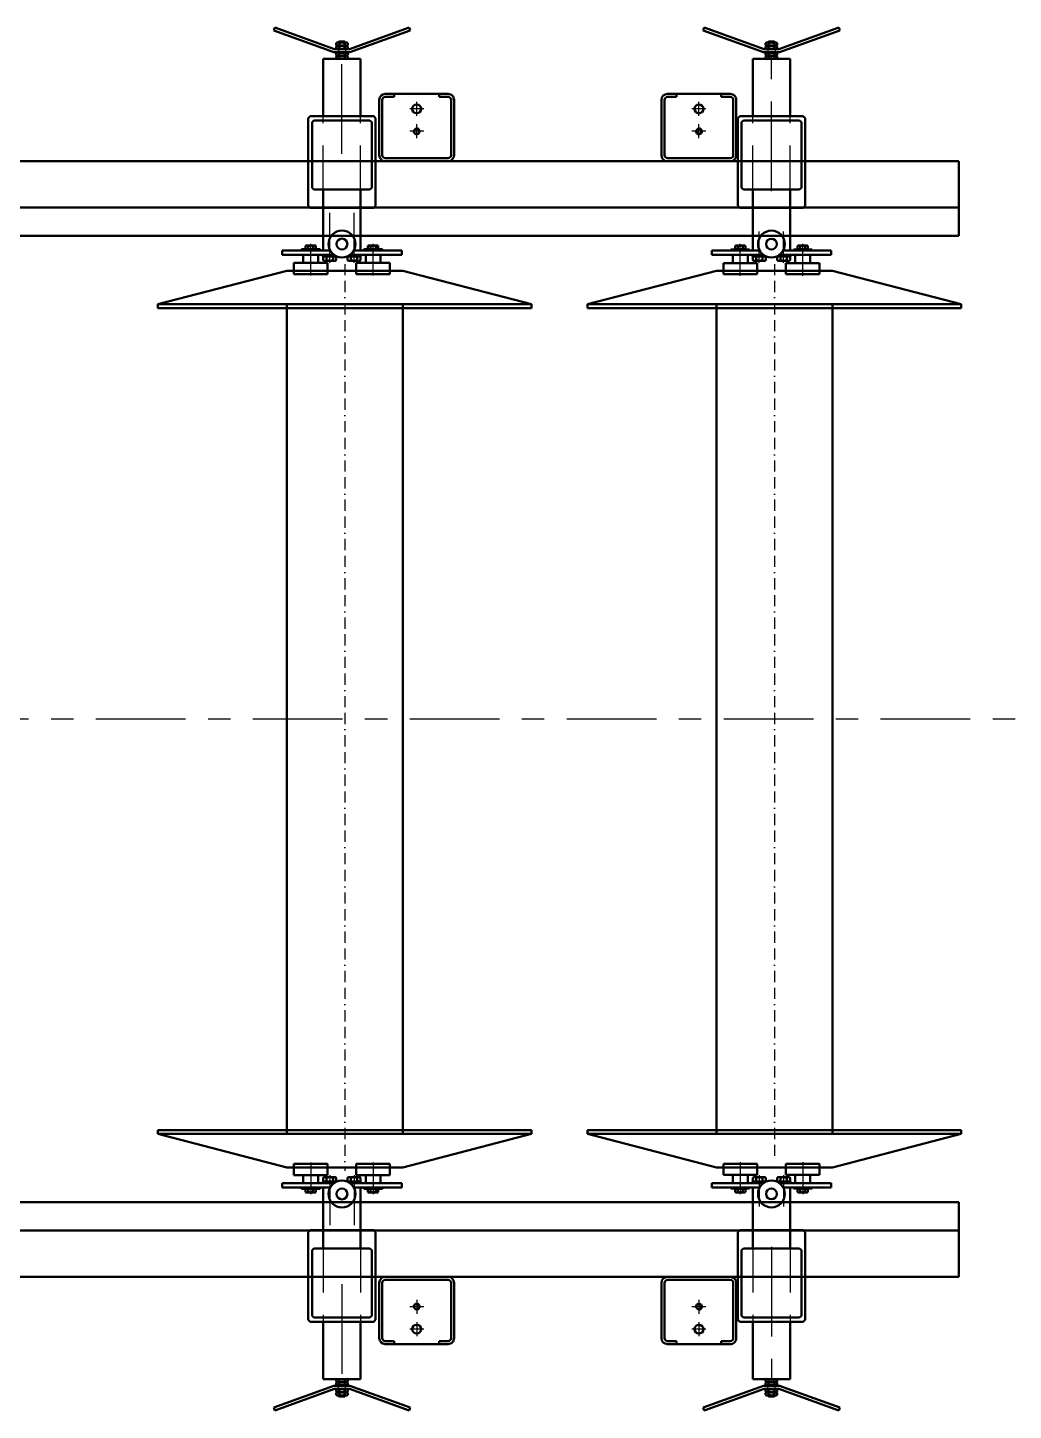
# Model space of a CAD drawing. Header units: millimetres. Extents: x 0 to 35640, y 0 to 17820.
# Drawn here: x 6029 to 8667, y 5428 to 9129 of the extents above; entities that cross this region are included whole.
import ezdxf

# ---------------------------------------------------------------- set-up
doc = ezdxf.new("R2010")
doc.units = ezdxf.units.MM
doc.header["$LTSCALE"] = 60
for name, pattern in [('ACISOWELD', [3, 2, -1]), ('AM_ISO08W050', [18, 12, -1.5, 3, -1.5]), ('AM_ISO08W050x2', [9, 6, -0.75, 1.5, -0.75]), ('BORDER', [1.75, 0.5, -0.25, 0.5, -0.25, 0, -0.25]), ('CENTER', [7, 4, -1, 1, -1])]:
    doc.linetypes.add(name, pattern=pattern)
for name, color, linetype, lineweight in [('AM_0', 7, 'Continuous', 50), ('AM_0N', 7, 'Continuous', 50), ('AM_3', 6, 'ACISOWELD', 25), ('AM_7', 4, 'CENTER', 25), ('AM_7N', 4, 'AM_ISO08W050', 25)]:
    doc.layers.add(name, color=color, linetype=linetype, lineweight=lineweight)

msp = doc.modelspace()

# ---------------------------------------------------------------- linework, layer by layer
at = {"layer": 'AM_0', "color": 1}
for p, q in [((6689.814, 9128.879), (6687.109, 9121.35)), ((6848.404, 9063.388), (6687.109, 9121.35)), ((6849.798, 9071.388), (6689.814, 9128.879)), ((6889.798, 9071.388), (7049.782, 9128.879)), ((6891.192, 9063.388), (7052.488, 9121.35)), ((7049.782, 9128.879), (7052.488, 9121.35)), ((7839.318, 9128.879), (7836.613, 9121.35)), ((7997.908, 9063.388), (7836.613, 9121.35)), ((7999.302, 9071.388), (7839.318, 9128.879)), ((8039.302, 9071.388), (8199.286, 9128.879)), ((8040.696, 9063.388), (8201.992, 9121.35)), ((8199.286, 9128.879), (8201.992, 9121.35)), ((6849.798, 9071.388), (6889.798, 9071.388)), ((7999.302, 9071.388), (8039.302, 9071.388)), ((6819.798, 8892.602), (6819.798, 9045.488)), ((6819.798, 9045.488), (6919.798, 9045.488)), ((6848.404, 9063.388), (6891.192, 9063.388)), ((6919.798, 8892.602), (6919.798, 9045.488)), ((7997.908, 9063.388), (8040.696, 9063.388)), ((6819.798, 8532.602), (6819.798, 8693.602)), ((6919.798, 8532.602), (6919.798, 8693.602)), ((6709.798, 8532.602), (6838.126, 8532.602)), ((6709.798, 8532.602), (6709.798, 8520.602)), ((6709.798, 8520.602), (6848.623, 8520.602)), ((6761.298, 8532.602), (6761.298, 8535.602)), ((6761.298, 8535.602), (6811.298, 8535.602)), ((6811.298, 8532.602), (6761.298, 8532.602)), ((6772.438, 8544.528), (6774.298, 8545.602)), ((6772.438, 8544.528), (6772.438, 8536.402)), ((6775.048, 8536.402), (6772.438, 8536.402)), ((6774.298, 8545.602), (6798.298, 8545.602)), ((6797.548, 8536.402), (6775.048, 8536.402)), ((6775.048, 8536.402), (6775.048, 8535.602)), ((6775.048, 8535.602), (6778.298, 8535.602)), ((6779.366, 8544.528), (6779.366, 8536.402)), ((6793.23, 8544.528), (6793.23, 8536.402)), ((6794.298, 8535.602), (6797.548, 8535.602)), ((6797.548, 8536.402), (6797.548, 8535.602)), ((6800.158, 8536.402), (6797.548, 8536.402)), ((6800.158, 8544.528), (6798.298, 8545.602)), ((6800.158, 8544.528), (6800.158, 8536.402)), ((6811.298, 8535.602), (6811.298, 8532.602)), ((6890.974, 8520.602), (7029.798, 8520.602)), ((6901.47, 8532.602), (7029.798, 8532.602)), ((6928.298, 8535.602), (6928.298, 8532.602)), ((6978.298, 8535.602), (6928.298, 8535.602)), ((6928.298, 8532.602), (6978.298, 8532.602)), ((6939.438, 8544.528), (6941.298, 8545.602)), ((6939.438, 8544.528), (6939.438, 8536.402)), ((6939.438, 8536.402), (6942.048, 8536.402)), ((6965.298, 8545.602), (6941.298, 8545.602)), ((6942.048, 8536.402), (6942.048, 8535.602)), ((6942.048, 8536.402), (6964.548, 8536.402)), ((6945.298, 8535.602), (6942.048, 8535.602)), ((6961.298, 8535.602), (6945.298, 8535.602)), ((6946.366, 8544.528), (6946.366, 8536.402)), ((6960.23, 8544.528), (6960.23, 8536.402)), ((6964.548, 8535.602), (6961.298, 8535.602)), ((6964.548, 8536.402), (6964.548, 8535.602)), ((6964.548, 8536.402), (6967.158, 8536.402)), ((6967.158, 8544.528), (6965.298, 8545.602)), ((6967.158, 8544.528), (6967.158, 8536.402)), ((6978.298, 8532.602), (6978.298, 8535.602)), ((7029.798, 8520.602), (7029.798, 8532.602)), ((7859.302, 8532.488), (7987.63, 8532.488)), ((7859.302, 8532.488), (7859.302, 8520.488)), ((7859.302, 8520.488), (7998.127, 8520.488)), ((7910.802, 8532.488), (7910.802, 8535.488)), ((7910.802, 8535.488), (7960.802, 8535.488)), ((7960.802, 8532.488), (7910.802, 8532.488)), ((7921.942, 8544.414), (7923.802, 8545.488)), ((7921.942, 8544.414), (7921.942, 8536.288)), ((7924.552, 8536.288), (7921.942, 8536.288)), ((7923.802, 8545.488), (7947.802, 8545.488)), ((7947.052, 8536.288), (7924.552, 8536.288)), ((7924.552, 8536.288), (7924.552, 8535.488)), ((7924.552, 8535.488), (7927.802, 8535.488)), ((7928.87, 8544.414), (7928.87, 8536.288)), ((7942.734, 8544.414), (7942.734, 8536.288)), ((7943.802, 8535.488), (7947.052, 8535.488)), ((7947.052, 8536.288), (7947.052, 8535.488)), ((7949.662, 8536.288), (7947.052, 8536.288)), ((7949.662, 8544.414), (7947.802, 8545.488)), ((7949.662, 8544.414), (7949.662, 8536.288)), ((7960.802, 8535.488), (7960.802, 8532.488)), ((8040.478, 8520.488), (8179.302, 8520.488)), ((8050.974, 8532.488), (8179.302, 8532.488)), ((8077.802, 8535.488), (8077.802, 8532.488)), ((8127.802, 8535.488), (8077.802, 8535.488)), ((8077.802, 8532.488), (8127.802, 8532.488)), ((8088.942, 8544.414), (8090.802, 8545.488)), ((8088.942, 8544.414), (8088.942, 8536.288)), ((8088.942, 8536.288), (8091.552, 8536.288)), ((8114.802, 8545.488), (8090.802, 8545.488)), ((8091.552, 8536.288), (8091.552, 8535.488)), ((8091.552, 8536.288), (8114.052, 8536.288)), ((8094.802, 8535.488), (8091.552, 8535.488)), ((8110.802, 8535.488), (8094.802, 8535.488)), ((8095.87, 8544.414), (8095.87, 8536.288)), ((8109.734, 8544.414), (8109.734, 8536.288)), ((8114.052, 8535.488), (8110.802, 8535.488)), ((8114.052, 8536.288), (8114.052, 8535.488)), ((8114.052, 8536.288), (8116.662, 8536.288)), ((8116.662, 8544.414), (8114.802, 8545.488)), ((8116.662, 8544.414), (8116.662, 8536.288)), ((8127.802, 8532.488), (8127.802, 8535.488)), ((8179.302, 8520.488), (8179.302, 8532.488)), ((6709.798, 6036.602), (6848.623, 6036.602)), ((6709.798, 6024.602), (6709.798, 6036.602)), ((6890.974, 6036.602), (7029.798, 6036.602)), ((7029.798, 6036.602), (7029.798, 6024.602)), ((7859.302, 6036.715), (7998.127, 6036.715)), ((7859.302, 6024.715), (7859.302, 6036.715)), ((8040.478, 6036.715), (8179.302, 6036.715)), ((8179.302, 6036.715), (8179.302, 6024.715)), ((6709.798, 6024.602), (6838.126, 6024.602)), ((6811.298, 6024.602), (6761.298, 6024.602)), ((6761.298, 6024.602), (6761.298, 6021.602)), ((6761.298, 6021.602), (6811.298, 6021.602)), ((6775.048, 6020.802), (6772.438, 6020.802)), ((6772.438, 6012.676), (6772.438, 6020.802)), ((6772.438, 6012.676), (6774.298, 6011.602)), ((6774.298, 6011.602), (6798.298, 6011.602)), ((6775.048, 6020.802), (6775.048, 6021.602)), ((6775.048, 6021.602), (6778.298, 6021.602)), ((6797.548, 6020.802), (6775.048, 6020.802)), ((6779.366, 6012.676), (6779.366, 6020.802)), ((6793.23, 6012.676), (6793.23, 6020.802)), ((6794.298, 6021.602), (6797.548, 6021.602)), ((6797.548, 6020.802), (6797.548, 6021.602)), ((6800.158, 6020.802), (6797.548, 6020.802)), ((6800.158, 6012.676), (6798.298, 6011.602)), ((6800.158, 6012.676), (6800.158, 6020.802)), ((6811.298, 6021.602), (6811.298, 6024.602)), ((6819.798, 6024.602), (6819.798, 5863.602)), ((6901.47, 6024.602), (7029.798, 6024.602)), ((6919.798, 6024.602), (6919.798, 5863.602)), ((6928.298, 6021.602), (6928.298, 6024.602)), ((6928.298, 6024.602), (6978.298, 6024.602)), ((6978.298, 6021.602), (6928.298, 6021.602)), ((6939.438, 6020.802), (6942.048, 6020.802)), ((6939.438, 6012.676), (6939.438, 6020.802)), ((6939.438, 6012.676), (6941.298, 6011.602)), ((6965.298, 6011.602), (6941.298, 6011.602)), ((6942.048, 6020.802), (6942.048, 6021.602)), ((6945.298, 6021.602), (6942.048, 6021.602)), ((6942.048, 6020.802), (6964.548, 6020.802)), ((6961.298, 6021.602), (6945.298, 6021.602)), ((6946.366, 6012.676), (6946.366, 6020.802)), ((6960.23, 6012.676), (6960.23, 6020.802)), ((6964.548, 6021.602), (6961.298, 6021.602)), ((6964.548, 6020.802), (6964.548, 6021.602)), ((6964.548, 6020.802), (6967.158, 6020.802)), ((6967.158, 6012.676), (6965.298, 6011.602)), ((6967.158, 6012.676), (6967.158, 6020.802)), ((6978.298, 6024.602), (6978.298, 6021.602)), ((7859.302, 6024.715), (7987.63, 6024.715)), ((7960.802, 6024.715), (7910.802, 6024.715)), ((7910.802, 6024.715), (7910.802, 6021.715)), ((7910.802, 6021.715), (7960.802, 6021.715)), ((7924.552, 6020.915), (7921.942, 6020.915)), ((7921.942, 6012.789), (7921.942, 6020.915)), ((7921.942, 6012.789), (7923.802, 6011.715)), ((7923.802, 6011.715), (7947.802, 6011.715)), ((7924.552, 6020.915), (7924.552, 6021.715)), ((7924.552, 6021.715), (7927.802, 6021.715)), ((7947.052, 6020.915), (7924.552, 6020.915)), ((7928.87, 6012.789), (7928.87, 6020.915)), ((7942.734, 6012.789), (7942.734, 6020.915)), ((7943.802, 6021.715), (7947.052, 6021.715)), ((7947.052, 6020.915), (7947.052, 6021.715)), ((7949.662, 6020.915), (7947.052, 6020.915)), ((7949.662, 6012.789), (7947.802, 6011.715)), ((7949.662, 6012.789), (7949.662, 6020.915)), ((7960.802, 6021.715), (7960.802, 6024.715)), ((8050.974, 6024.715), (8179.302, 6024.715)), ((8077.802, 6021.715), (8077.802, 6024.715)), ((8077.802, 6024.715), (8127.802, 6024.715)), ((8127.802, 6021.715), (8077.802, 6021.715)), ((8088.942, 6020.915), (8091.552, 6020.915)), ((8088.942, 6012.789), (8088.942, 6020.915)), ((8088.942, 6012.789), (8090.802, 6011.715)), ((8114.802, 6011.715), (8090.802, 6011.715)), ((8091.552, 6020.915), (8091.552, 6021.715)), ((8094.802, 6021.715), (8091.552, 6021.715)), ((8091.552, 6020.915), (8114.052, 6020.915)), ((8110.802, 6021.715), (8094.802, 6021.715)), ((8095.87, 6012.789), (8095.87, 6020.915)), ((8109.734, 6012.789), (8109.734, 6020.915)), ((8114.052, 6021.715), (8110.802, 6021.715)), ((8114.052, 6020.915), (8114.052, 6021.715)), ((8114.052, 6020.915), (8116.662, 6020.915)), ((8116.662, 6012.789), (8114.802, 6011.715)), ((8116.662, 6012.789), (8116.662, 6020.915)), ((8127.802, 6024.715), (8127.802, 6021.715)), ((6819.798, 5664.602), (6819.798, 5511.715)), ((6919.798, 5664.602), (6919.798, 5511.715)), ((6848.404, 5493.815), (6687.109, 5435.854)), ((6849.798, 5485.815), (6689.814, 5428.325)), ((6819.798, 5511.715), (6919.798, 5511.715)), ((6848.404, 5493.815), (6891.192, 5493.815)), ((6849.798, 5485.815), (6889.798, 5485.815)), ((6889.798, 5485.815), (7049.782, 5428.325)), ((6891.192, 5493.815), (7052.488, 5435.854)), ((7997.908, 5493.815), (7836.613, 5435.854)), ((7999.302, 5485.815), (7839.318, 5428.325)), ((7997.908, 5493.815), (8040.696, 5493.815)), ((7999.302, 5485.815), (8039.302, 5485.815)), ((8039.302, 5485.815), (8199.286, 5428.325)), ((8040.696, 5493.815), (8201.992, 5435.854)), ((6689.814, 5428.325), (6687.109, 5435.854)), ((7049.782, 5428.325), (7052.488, 5435.854)), ((7839.318, 5428.325), (7836.613, 5435.854)), ((8199.286, 5428.325), (8201.992, 5435.854))]:
    msp.add_line(p, q, dxfattribs=at)
at = {"layer": 'AM_0', "color": 1, "linetype": 'Continuous'}
for p, q in [((6860.798, 9090.388), (6861.798, 9091.388)), ((6860.798, 9090.388), (6878.798, 9090.388)), ((6861.798, 9091.388), (6877.798, 9091.388)), ((6877.798, 9091.388), (6878.798, 9090.388)), ((8010.302, 9090.388), (8011.302, 9091.388)), ((8010.302, 9090.388), (8028.302, 9090.388)), ((8011.302, 9091.388), (8027.302, 9091.388)), ((8027.302, 9091.388), (8028.302, 9090.388)), ((7969.302, 8892.602), (7969.302, 9045.488)), ((8069.302, 9045.488), (7969.302, 9045.488)), ((8069.302, 8892.602), (8069.302, 9045.488)), ((6784.799, 8891.601), (6779.799, 8886.601)), ((6779.799, 8651.601), (6779.799, 8886.601)), ((6784.799, 8891.601), (6954.799, 8891.601)), ((6959.799, 8886.601), (6954.799, 8891.601)), ((6959.799, 8651.601), (6959.799, 8886.601)), ((7934.303, 8891.601), (7929.303, 8886.601)), ((7929.303, 8651.601), (7929.303, 8886.601)), ((7934.303, 8891.601), (8104.303, 8891.601)), ((8109.303, 8886.601), (8104.303, 8891.601)), ((8109.303, 8651.601), (8109.303, 8886.601)), ((6789.798, 8875.601), (6794.798, 8880.601)), ((6789.798, 8875.601), (6789.798, 8700.601)), ((6794.798, 8880.601), (6944.799, 8880.601)), ((6949.799, 8875.601), (6944.799, 8880.601)), ((6949.799, 8875.601), (6949.799, 8700.601)), ((7939.302, 8875.601), (7944.302, 8880.601)), ((7939.302, 8875.601), (7939.302, 8700.601)), ((7944.302, 8880.601), (8094.303, 8880.601)), ((8099.303, 8875.601), (8094.303, 8880.601)), ((8099.303, 8875.601), (8099.303, 8700.601)), ((6789.798, 8700.601), (6794.799, 8695.601)), ((6944.798, 8695.601), (6949.799, 8700.601)), ((7939.302, 8700.601), (7944.303, 8695.601)), ((8094.302, 8695.601), (8099.303, 8700.601)), ((6794.799, 8695.601), (6944.798, 8695.601)), ((7944.303, 8695.601), (8094.302, 8695.601)), ((7969.302, 8532.488), (7969.302, 8693.602)), ((8069.302, 8532.488), (8069.302, 8693.602)), ((6779.799, 8651.601), (6784.799, 8646.601)), ((6784.799, 8646.601), (6954.799, 8646.601)), ((6954.799, 8646.601), (6959.799, 8651.601)), ((7929.303, 8651.601), (7934.303, 8646.601)), ((7934.303, 8646.601), (8104.303, 8646.601)), ((8104.303, 8646.601), (8109.303, 8651.601)), ((6766.298, 8520.602), (6806.298, 8520.602)), ((6766.298, 8499.103), (6766.298, 8520.602)), ((6806.298, 8499.103), (6806.298, 8520.602)), ((6933.298, 8499.103), (6933.298, 8520.602)), ((6973.298, 8520.602), (6933.298, 8520.602)), ((6973.298, 8499.103), (6973.298, 8520.602)), ((7915.802, 8520.488), (7955.802, 8520.488)), ((7915.802, 8498.989), (7915.802, 8520.488)), ((7955.802, 8498.989), (7955.802, 8520.488)), ((8082.802, 8498.989), (8082.802, 8520.488)), ((8122.802, 8520.488), (8082.802, 8520.488)), ((8122.802, 8498.989), (8122.802, 8520.488)), ((6377.328, 8388.474), (6722.328, 8478.474)), ((6722.328, 8478.474), (7032.328, 8478.474)), ((6741.298, 8499.103), (6831.298, 8499.103)), ((6741.298, 8469.103), (6741.298, 8499.103)), ((6831.298, 8469.103), (6831.298, 8499.103)), ((6908.298, 8469.103), (6908.298, 8499.103)), ((6908.298, 8499.103), (6998.298, 8499.103)), ((6998.298, 8469.103), (6998.298, 8499.103)), ((7377.328, 8388.474), (7032.328, 8478.474)), ((7527.328, 8388.474), (7872.328, 8478.474)), ((7872.328, 8478.474), (8182.338, 8478.474)), ((7890.802, 8498.989), (7980.802, 8498.989)), ((7890.802, 8468.989), (7890.802, 8498.989)), ((7980.802, 8468.989), (7980.802, 8498.989)), ((8057.802, 8468.989), (8057.802, 8498.989)), ((8057.802, 8498.989), (8147.802, 8498.989)), ((8147.802, 8468.989), (8147.802, 8498.989)), ((8527.338, 8388.474), (8182.338, 8478.474)), ((6831.298, 8469.103), (6741.298, 8469.103)), ((6908.298, 8469.103), (6998.298, 8469.103)), ((7980.802, 8468.989), (7890.802, 8468.989)), ((8057.802, 8468.989), (8147.802, 8468.989)), ((7377.328, 8388.474), (6377.328, 8388.474)), ((6377.328, 8388.474), (6377.328, 8378.474)), ((6722.328, 8378.474), (6377.328, 8378.474)), ((6722.328, 8378.474), (6722.327, 6178.474)), ((6722.328, 8378.474), (6722.328, 8388.474)), ((7032.328, 8378.474), (6722.328, 8378.474)), ((7032.328, 8378.474), (7032.327, 6178.474)), ((7032.328, 8378.474), (7032.328, 8388.474)), ((7032.328, 8378.474), (7377.328, 8378.474)), ((7377.328, 8388.474), (7377.328, 8378.474)), ((8527.338, 8388.474), (7527.328, 8388.474)), ((7527.328, 8388.474), (7527.328, 8378.474)), ((7872.328, 8378.474), (7527.328, 8378.474)), ((7872.328, 8378.474), (7872.327, 6178.474)), ((7872.328, 8378.474), (7872.328, 8388.474)), ((8182.338, 8378.474), (7872.328, 8378.474)), ((8182.338, 8378.474), (8182.337, 6178.474)), ((8182.338, 8378.474), (8182.338, 8388.474)), ((8182.338, 8378.474), (8527.338, 8378.474)), ((8527.338, 8388.474), (8527.338, 8378.474)), ((6722.327, 6178.474), (6377.327, 6178.474)), ((6377.327, 6168.474), (6377.327, 6178.474)), ((7377.327, 6168.474), (6377.327, 6168.474)), ((6377.327, 6168.474), (6722.327, 6078.474)), ((7032.327, 6178.474), (6722.327, 6178.474)), ((6722.327, 6178.474), (6722.327, 6168.474)), ((7032.327, 6178.474), (7377.327, 6178.474)), ((7032.327, 6178.474), (7032.327, 6168.474)), ((7377.327, 6168.474), (7032.327, 6078.474)), ((7377.327, 6168.474), (7377.327, 6178.474)), ((7872.327, 6178.474), (7527.327, 6178.474)), ((7527.327, 6168.474), (7527.327, 6178.474)), ((8527.337, 6168.474), (7527.327, 6168.474)), ((7527.327, 6168.474), (7872.327, 6078.474)), ((8182.337, 6178.474), (7872.327, 6178.474)), ((7872.327, 6178.474), (7872.327, 6168.474)), ((8182.337, 6178.474), (8527.337, 6178.474)), ((8182.337, 6178.474), (8182.337, 6168.474)), ((8527.337, 6168.474), (8182.337, 6078.474)), ((8527.337, 6168.474), (8527.337, 6178.474)), ((6722.327, 6078.474), (7032.327, 6078.474)), ((6831.298, 6088.101), (6741.298, 6088.101)), ((6741.298, 6088.101), (6741.298, 6058.101)), ((6831.298, 6088.101), (6831.298, 6058.101)), ((6908.298, 6088.101), (6908.298, 6058.101)), ((6908.298, 6088.101), (6998.298, 6088.101)), ((6998.298, 6088.101), (6998.298, 6058.101)), ((7872.327, 6078.474), (8182.337, 6078.474)), ((7980.802, 6088.214), (7890.802, 6088.214)), ((7890.802, 6088.214), (7890.802, 6058.214)), ((7980.802, 6088.214), (7980.802, 6058.214)), ((8057.802, 6088.214), (8057.802, 6058.214)), ((8057.802, 6088.214), (8147.802, 6088.214)), ((8147.802, 6088.214), (8147.802, 6058.214)), ((6741.298, 6058.101), (6831.298, 6058.101)), ((6766.298, 6058.101), (6766.298, 6036.602)), ((6766.298, 6036.602), (6806.298, 6036.602)), ((6806.298, 6058.101), (6806.298, 6036.602)), ((6908.298, 6058.101), (6998.298, 6058.101)), ((6933.298, 6058.101), (6933.298, 6036.602)), ((6973.298, 6036.602), (6933.298, 6036.602)), ((6973.298, 6058.101), (6973.298, 6036.602)), ((7890.802, 6058.214), (7980.802, 6058.214)), ((7915.802, 6058.214), (7915.802, 6036.715)), ((7915.802, 6036.715), (7955.802, 6036.715)), ((7955.802, 6058.214), (7955.802, 6036.715)), ((8057.802, 6058.214), (8147.802, 6058.214)), ((8082.802, 6058.214), (8082.802, 6036.715)), ((8122.802, 6036.715), (8082.802, 6036.715)), ((8122.802, 6058.214), (8122.802, 6036.715)), ((7969.302, 6024.715), (7969.302, 5863.602)), ((8069.302, 6024.715), (8069.302, 5863.602)), ((6779.799, 5905.602), (6784.799, 5910.602)), ((6779.799, 5905.602), (6779.799, 5670.602)), ((6784.799, 5910.602), (6954.799, 5910.602)), ((6954.799, 5910.602), (6959.799, 5905.602)), ((6959.799, 5905.602), (6959.799, 5670.602)), ((7929.303, 5905.602), (7934.303, 5910.602)), ((7929.303, 5905.602), (7929.303, 5670.602)), ((7934.303, 5910.602), (8104.303, 5910.602)), ((8104.303, 5910.602), (8109.303, 5905.602)), ((8109.303, 5905.602), (8109.303, 5670.602)), ((6789.798, 5856.602), (6794.799, 5861.602)), ((6789.798, 5681.602), (6789.798, 5856.602)), ((6794.799, 5861.602), (6944.798, 5861.602)), ((6944.798, 5861.602), (6949.799, 5856.602)), ((6949.799, 5681.602), (6949.799, 5856.602)), ((7939.302, 5856.602), (7944.303, 5861.602)), ((7939.302, 5681.602), (7939.302, 5856.602)), ((7944.303, 5861.602), (8094.302, 5861.602)), ((8094.302, 5861.602), (8099.303, 5856.602)), ((8099.303, 5681.602), (8099.303, 5856.602)), ((6784.799, 5665.602), (6779.799, 5670.602)), ((6784.799, 5665.602), (6954.799, 5665.602)), ((6789.798, 5681.602), (6794.798, 5676.602)), ((6794.798, 5676.602), (6944.799, 5676.602)), ((6949.799, 5681.602), (6944.799, 5676.602)), ((6959.799, 5670.602), (6954.799, 5665.602)), ((7934.303, 5665.602), (7929.303, 5670.602)), ((7934.303, 5665.602), (8104.303, 5665.602)), ((7939.302, 5681.602), (7944.302, 5676.602)), ((7944.302, 5676.602), (8094.303, 5676.602)), ((7969.302, 5664.602), (7969.302, 5511.715)), ((8069.302, 5664.602), (8069.302, 5511.715)), ((8099.303, 5681.602), (8094.303, 5676.602)), ((8109.303, 5670.602), (8104.303, 5665.602)), ((8069.302, 5511.715), (7969.302, 5511.715)), ((6860.798, 5466.815), (6878.798, 5466.815)), ((6860.798, 5466.815), (6861.798, 5465.815)), ((6861.798, 5465.815), (6877.798, 5465.815)), ((6877.798, 5465.815), (6878.798, 5466.815)), ((8010.302, 5466.815), (8028.302, 5466.815)), ((8010.302, 5466.815), (8011.302, 5465.815)), ((8011.302, 5465.815), (8027.302, 5465.815)), ((8027.302, 5465.815), (8028.302, 5466.815))]:
    msp.add_line(p, q, dxfattribs=at)
at = {"layer": 'AM_0', "color": 3, "linetype": 'Continuous'}
for p, q in [((6969.801, 8935.602), (6969.801, 8787.602)), ((6977.801, 8935.602), (6977.801, 8787.602)), ((7153.801, 8951.602), (6985.801, 8951.602)), ((7009.801, 8943.602), (6985.801, 8943.602)), ((7009.801, 8951.602), (7009.801, 8943.602)), ((7129.801, 8951.602), (7129.801, 8943.602)), ((7153.801, 8943.602), (7129.801, 8943.602)), ((7161.801, 8935.602), (7161.801, 8787.602)), ((7169.801, 8787.602), (7169.801, 8935.602)), ((7725.065, 8935.562), (7725.065, 8787.562)), ((7733.065, 8935.562), (7733.065, 8787.562)), ((7909.065, 8951.562), (7741.065, 8951.562)), ((7765.065, 8943.562), (7741.065, 8943.562)), ((7765.065, 8951.562), (7765.065, 8943.562)), ((7885.065, 8951.562), (7885.065, 8943.562)), ((7909.065, 8943.562), (7885.065, 8943.562)), ((7917.065, 8935.562), (7917.065, 8787.562)), ((7925.065, 8787.562), (7925.065, 8935.562)), ((5564.928, 8771.602), (8520.802, 8771.602)), ((7153.801, 8779.602), (6985.801, 8779.602)), ((7153.801, 8771.602), (6985.801, 8771.602)), ((7909.065, 8779.562), (7741.065, 8779.562)), ((7909.065, 8771.562), (7741.065, 8771.562)), ((8520.802, 8571.388), (8520.802, 8771.602)), ((8520.802, 8647.472), (5524.928, 8647.472)), ((8520.802, 8571.388), (5524.928, 8571.388)), ((8520.802, 5985.815), (5524.928, 5985.815)), ((8520.802, 5785.602), (8520.802, 5985.815)), ((8520.802, 5909.732), (5524.928, 5909.732)), ((5564.928, 5785.602), (8520.802, 5785.602)), ((7153.801, 5785.602), (6985.801, 5785.602)), ((7153.801, 5777.602), (6985.801, 5777.602)), ((7909.065, 5785.562), (7741.065, 5785.562)), ((7909.065, 5777.562), (7741.065, 5777.562)), ((6969.801, 5621.602), (6969.801, 5769.602)), ((6977.801, 5621.602), (6977.801, 5769.602)), ((7161.801, 5621.602), (7161.801, 5769.602)), ((7169.801, 5769.602), (7169.801, 5621.602)), ((7725.065, 5621.562), (7725.065, 5769.562)), ((7733.065, 5621.562), (7733.065, 5769.562)), ((7917.065, 5621.562), (7917.065, 5769.562)), ((7925.065, 5769.562), (7925.065, 5621.562)), ((7009.801, 5613.602), (6985.801, 5613.602)), ((7153.801, 5605.602), (6985.801, 5605.602)), ((7009.801, 5605.602), (7009.801, 5613.602)), ((7153.801, 5613.602), (7129.801, 5613.602)), ((7129.801, 5605.602), (7129.801, 5613.602)), ((7765.065, 5613.562), (7741.065, 5613.562)), ((7909.065, 5605.562), (7741.065, 5605.562)), ((7765.065, 5605.562), (7765.065, 5613.562)), ((7909.065, 5613.562), (7885.065, 5613.562)), ((7885.065, 5605.562), (7885.065, 5613.562))]:
    msp.add_line(p, q, dxfattribs=at)
at = {"layer": 'AM_0', "color": 1}
for centre, radius in [((7069.801, 8911.602), 12), ((7825.065, 8911.562), 12), ((6869.798, 8549.715), 36), ((8019.302, 8549.602), 36), ((6869.798, 8549.715), 14.5), ((8019.302, 8549.602), 14.5), ((6869.798, 6007.488), 36), ((8019.302, 6007.602), 36), ((6869.798, 6007.488), 14.5), ((8019.302, 6007.602), 14.5), ((7069.801, 5645.602), 12), ((7825.065, 5645.562), 12)]:
    msp.add_circle(centre, radius, dxfattribs=at)
at = {"layer": 'AM_0', "color": 1, "linetype": 'Continuous'}
for centre in [(7069.801, 8851.602), (7825.065, 8851.562), (7069.801, 5705.602), (7825.065, 5705.562)]:
    msp.add_circle(centre, 7, dxfattribs=at)
at = {"layer": 'AM_0', "color": 3, "linetype": 'Continuous'}
for centre, radius, start, end in [((6985.801, 8935.602), 16, 90.000007, 180), ((6985.801, 8935.602), 8, 90.000007, 180), ((7153.801, 8935.602), 16, 0, 90.000007), ((7153.801, 8935.602), 8, 0, 90.000007), ((7741.065, 8935.562), 16, 90.000007, 180), ((7741.065, 8935.562), 8, 90.000007, 180), ((7909.065, 8935.562), 16, 0, 90.000007), ((7909.065, 8935.562), 8, 0, 90.000007), ((6985.801, 8787.602), 16, 180, 270), ((6985.801, 8787.602), 8, 180, 270), ((7153.801, 8787.602), 8, 270, 0), ((7153.801, 8787.602), 16, 270, 0), ((7741.065, 8787.562), 16, 180, 270), ((7741.065, 8787.562), 8, 180, 270), ((7909.065, 8787.562), 8, 270, 0), ((7909.065, 8787.562), 16, 270, 0), ((6985.801, 5769.602), 16, 90, 180), ((6985.801, 5769.602), 8, 90, 180), ((7153.801, 5769.602), 16, 0, 90), ((7153.801, 5769.602), 8, 0, 90), ((7741.065, 5769.562), 16, 90, 180), ((7741.065, 5769.562), 8, 90, 180), ((7909.065, 5769.562), 16, 0, 90), ((7909.065, 5769.562), 8, 0, 90), ((6985.801, 5621.602), 16, 180, 269.999993), ((6985.801, 5621.602), 8, 180, 269.999993), ((7153.801, 5621.602), 8, 269.999993, 0), ((7153.801, 5621.602), 16, 269.999993, 0), ((7741.065, 5621.562), 16, 180, 269.999993), ((7741.065, 5621.562), 8, 180, 269.999993), ((7909.065, 5621.562), 8, 269.999993, 0), ((7909.065, 5621.562), 16, 269.999993, 0)]:
    msp.add_arc(centre, radius, start, end, dxfattribs=at)
at = {"layer": 'AM_0', "color": 1, "linetype": 'Continuous'}
for centre, start, end in [((7069.801, 8851.602), 180, 90.000003), ((7825.065, 8851.562), 180, 90.000003), ((7069.801, 5705.602), 269.999997, 180), ((7825.065, 5705.562), 269.999997, 180)]:
    msp.add_arc(centre, 8, start, end, dxfattribs=at)
at = {"layer": 'AM_0', "color": 1}
for centre, radius, start, end in [((6775.902, 8539.478), 6.124, 55.553128, 115.553128), ((6786.298, 8522.693), 22.909, 72.387526, 107.612474), ((6796.694, 8539.478), 6.124, 64.446872, 124.446872), ((6942.902, 8539.478), 6.124, 55.553128, 115.553128), ((6953.298, 8522.693), 22.909, 72.387526, 107.612474), ((6963.694, 8539.478), 6.124, 64.446872, 124.446872), ((7925.406, 8539.364), 6.124, 55.553128, 115.553128), ((7935.802, 8522.579), 22.909, 72.387526, 107.612474), ((7946.198, 8539.364), 6.124, 64.446872, 124.446872), ((8092.406, 8539.364), 6.124, 55.553128, 115.553128), ((8102.802, 8522.579), 22.909, 72.387526, 107.612474), ((8113.198, 8539.364), 6.124, 64.446872, 124.446872), ((6775.902, 6017.726), 6.124, 244.446872, 304.446872), ((6786.298, 6034.511), 22.909, 252.387526, 287.612474), ((6796.694, 6017.726), 6.124, 235.553128, 295.553128), ((6942.902, 6017.726), 6.124, 244.446872, 304.446872), ((6953.298, 6034.511), 22.909, 252.387526, 287.612474), ((6963.694, 6017.726), 6.124, 235.553128, 295.553128), ((7925.406, 6017.84), 6.124, 244.446872, 304.446872), ((7935.802, 6034.624), 22.909, 252.387526, 287.612474), ((7946.198, 6017.84), 6.124, 235.553128, 295.553128), ((8092.406, 6017.84), 6.124, 244.446872, 304.446872), ((8102.802, 6034.624), 22.909, 252.387526, 287.612474), ((8113.198, 6017.84), 6.124, 235.553128, 295.553128)]:
    msp.add_arc(centre, radius, start, end, dxfattribs=at)
at = {"layer": 'AM_0N', "color": 1}
for p, q in [((6854.206, 9087.574), (6857.348, 9089.388)), ((6854.206, 9082.202), (6854.206, 9087.574)), ((6854.206, 9082.202), (6857.348, 9080.388)), ((6854.206, 9078.574), (6857.348, 9080.388)), ((6854.206, 9073.202), (6854.206, 9078.574)), ((6854.206, 9073.202), (6857.348, 9071.388)), ((6857.348, 9089.388), (6882.248, 9089.388)), ((6857.348, 9080.388), (6882.248, 9080.388)), ((6857.348, 9080.388), (6882.248, 9080.388)), ((6857.348, 9071.388), (6882.248, 9071.388)), ((6862.002, 9082.202), (6862.002, 9087.574)), ((6862.002, 9073.202), (6862.002, 9078.574)), ((6877.594, 9082.202), (6877.594, 9087.574)), ((6877.594, 9073.202), (6877.594, 9078.574)), ((6885.391, 9087.574), (6882.248, 9089.388)), ((6885.391, 9082.202), (6882.248, 9080.388)), ((6885.391, 9078.574), (6882.248, 9080.388)), ((6885.391, 9073.202), (6882.248, 9071.388)), ((6885.391, 9082.202), (6885.391, 9087.574)), ((6885.391, 9073.202), (6885.391, 9078.574)), ((8003.71, 9087.574), (8006.852, 9089.388)), ((8003.71, 9082.202), (8003.71, 9087.574)), ((8003.71, 9082.202), (8006.852, 9080.388)), ((8003.71, 9078.574), (8006.852, 9080.388)), ((8003.71, 9073.202), (8003.71, 9078.574)), ((8003.71, 9073.202), (8006.852, 9071.388)), ((8006.852, 9089.388), (8031.752, 9089.388)), ((8006.852, 9080.388), (8031.752, 9080.388)), ((8006.852, 9080.388), (8031.752, 9080.388)), ((8006.852, 9071.388), (8031.752, 9071.388)), ((8011.506, 9082.202), (8011.506, 9087.574)), ((8011.506, 9073.202), (8011.506, 9078.574)), ((8027.098, 9082.202), (8027.098, 9087.574)), ((8027.098, 9073.202), (8027.098, 9078.574)), ((8034.895, 9087.574), (8031.752, 9089.388)), ((8034.895, 9082.202), (8031.752, 9080.388)), ((8034.895, 9078.574), (8031.752, 9080.388)), ((8034.895, 9073.202), (8031.752, 9071.388)), ((8034.895, 9082.202), (8034.895, 9087.574)), ((8034.895, 9073.202), (8034.895, 9078.574)), ((6854.206, 9060.574), (6857.348, 9062.388)), ((6854.206, 9055.202), (6854.206, 9060.574)), ((6854.206, 9055.202), (6857.348, 9053.388)), ((6854.206, 9051.574), (6857.348, 9053.388)), ((6854.206, 9046.202), (6854.206, 9051.574)), ((6854.206, 9046.202), (6857.348, 9044.388)), ((6882.248, 9062.388), (6857.348, 9062.388)), ((6882.248, 9053.388), (6857.348, 9053.388)), ((6882.248, 9053.388), (6857.348, 9053.388)), ((6862.002, 9055.202), (6862.002, 9060.574)), ((6862.002, 9046.202), (6862.002, 9051.574)), ((6877.594, 9055.202), (6877.594, 9060.574)), ((6877.594, 9046.202), (6877.594, 9051.574)), ((6885.391, 9060.574), (6882.248, 9062.388)), ((6885.391, 9055.202), (6882.248, 9053.388)), ((6885.391, 9051.574), (6882.248, 9053.388)), ((6885.391, 9046.202), (6882.248, 9044.388)), ((6885.391, 9055.202), (6885.391, 9060.574)), ((6885.391, 9046.202), (6885.391, 9051.574)), ((8003.71, 9060.574), (8006.852, 9062.388)), ((8003.71, 9055.202), (8003.71, 9060.574)), ((8003.71, 9055.202), (8006.852, 9053.388)), ((8003.71, 9051.574), (8006.852, 9053.388)), ((8003.71, 9046.202), (8003.71, 9051.574)), ((8003.71, 9046.202), (8006.852, 9044.388)), ((8031.752, 9062.388), (8006.852, 9062.388)), ((8031.752, 9053.388), (8006.852, 9053.388)), ((8031.752, 9053.388), (8006.852, 9053.388)), ((8011.506, 9055.202), (8011.506, 9060.574)), ((8011.506, 9046.202), (8011.506, 9051.574)), ((8027.098, 9055.202), (8027.098, 9060.574)), ((8027.098, 9046.202), (8027.098, 9051.574)), ((8034.895, 9060.574), (8031.752, 9062.388)), ((8034.895, 9055.202), (8031.752, 9053.388)), ((8034.895, 9051.574), (8031.752, 9053.388)), ((8034.895, 9046.202), (8031.752, 9044.388)), ((8034.895, 9055.202), (8034.895, 9060.574)), ((8034.895, 9046.202), (8034.895, 9051.574)), ((6818.198, 8517.602), (6818.198, 8520.602)), ((6818.198, 8517.602), (6827.298, 8517.602)), ((6823.198, 8516.802), (6819.973, 8516.802)), ((6819.973, 8506.444), (6819.973, 8516.802)), ((6823.198, 8516.802), (6823.198, 8517.602)), ((6851.398, 8516.802), (6823.198, 8516.802)), ((6827.298, 8517.602), (6847.298, 8517.602)), ((6828.633, 8506.444), (6828.633, 8516.802)), ((6845.963, 8506.444), (6845.963, 8516.802)), ((6847.298, 8517.602), (6853.528, 8517.602)), ((6851.398, 8516.802), (6851.398, 8517.602)), ((6854.623, 8516.802), (6851.398, 8516.802)), ((6854.623, 8506.444), (6854.623, 8516.802)), ((6884.973, 8506.444), (6884.973, 8516.802)), ((6884.973, 8516.802), (6888.198, 8516.802)), ((6892.298, 8517.602), (6886.068, 8517.602)), ((6888.198, 8516.802), (6888.198, 8517.602)), ((6888.198, 8516.802), (6916.398, 8516.802)), ((6912.298, 8517.602), (6892.298, 8517.602)), ((6893.633, 8506.444), (6893.633, 8516.802)), ((6910.963, 8506.444), (6910.963, 8516.802)), ((6921.398, 8517.602), (6912.298, 8517.602)), ((6916.398, 8516.802), (6916.398, 8517.602)), ((6916.398, 8516.802), (6919.623, 8516.802)), ((6919.623, 8506.444), (6919.623, 8516.802)), ((6921.398, 8517.602), (6921.398, 8520.602)), ((7967.702, 8517.488), (7967.702, 8520.488)), ((7967.702, 8517.488), (7976.802, 8517.488)), ((7972.702, 8516.688), (7969.477, 8516.688)), ((7969.477, 8506.33), (7969.477, 8516.688)), ((7972.702, 8516.688), (7972.702, 8517.488)), ((8000.902, 8516.688), (7972.702, 8516.688)), ((7976.802, 8517.488), (7996.802, 8517.488)), ((7978.137, 8506.33), (7978.137, 8516.688)), ((7995.467, 8506.33), (7995.467, 8516.688)), ((7996.802, 8517.488), (8003.032, 8517.488)), ((8000.902, 8516.688), (8000.902, 8517.488)), ((8004.127, 8516.688), (8000.902, 8516.688)), ((8004.127, 8506.33), (8004.127, 8516.688)), ((8034.477, 8506.33), (8034.477, 8516.688)), ((8034.477, 8516.688), (8037.702, 8516.688)), ((8041.802, 8517.488), (8035.572, 8517.488)), ((8037.702, 8516.688), (8037.702, 8517.488)), ((8037.702, 8516.688), (8065.902, 8516.688)), ((8061.802, 8517.488), (8041.802, 8517.488)), ((8043.137, 8506.33), (8043.137, 8516.688)), ((8060.467, 8506.33), (8060.467, 8516.688)), ((8070.902, 8517.488), (8061.802, 8517.488)), ((8065.902, 8516.688), (8065.902, 8517.488)), ((8065.902, 8516.688), (8069.127, 8516.688)), ((8069.127, 8506.33), (8069.127, 8516.688)), ((8070.902, 8517.488), (8070.902, 8520.488)), ((6819.973, 8506.444), (6822.298, 8505.102)), ((6822.298, 8505.102), (6852.298, 8505.102)), ((6854.623, 8506.444), (6852.298, 8505.102)), ((6884.973, 8506.444), (6887.298, 8505.102)), ((6917.298, 8505.102), (6887.298, 8505.102)), ((6919.623, 8506.444), (6917.298, 8505.102)), ((7969.477, 8506.33), (7971.802, 8504.988)), ((7971.802, 8504.988), (8001.802, 8504.988)), ((8004.127, 8506.33), (8001.802, 8504.988)), ((8034.477, 8506.33), (8036.802, 8504.988)), ((8066.802, 8504.988), (8036.802, 8504.988)), ((8069.127, 8506.33), (8066.802, 8504.988)), ((6818.198, 6039.602), (6827.298, 6039.602)), ((6818.198, 6039.602), (6818.198, 6036.602)), ((6819.973, 6050.759), (6822.298, 6052.102)), ((6819.973, 6050.759), (6819.973, 6040.402)), ((6823.198, 6040.402), (6819.973, 6040.402)), ((6822.298, 6052.102), (6852.298, 6052.102)), ((6851.398, 6040.402), (6823.198, 6040.402)), ((6823.198, 6040.402), (6823.198, 6039.602)), ((6827.298, 6039.602), (6847.298, 6039.602)), ((6828.633, 6050.759), (6828.633, 6040.402)), ((6845.963, 6050.759), (6845.963, 6040.402)), ((6847.298, 6039.602), (6853.528, 6039.602)), ((6851.398, 6040.402), (6851.398, 6039.602)), ((6854.623, 6040.402), (6851.398, 6040.402)), ((6854.623, 6050.759), (6852.298, 6052.102)), ((6854.623, 6050.759), (6854.623, 6040.402)), ((6884.973, 6050.759), (6887.298, 6052.102)), ((6884.973, 6050.759), (6884.973, 6040.402)), ((6884.973, 6040.402), (6888.198, 6040.402)), ((6892.298, 6039.602), (6886.068, 6039.602)), ((6917.298, 6052.102), (6887.298, 6052.102)), ((6888.198, 6040.402), (6916.398, 6040.402)), ((6888.198, 6040.402), (6888.198, 6039.602)), ((6912.298, 6039.602), (6892.298, 6039.602)), ((6893.633, 6050.759), (6893.633, 6040.402)), ((6910.963, 6050.759), (6910.963, 6040.402)), ((6921.398, 6039.602), (6912.298, 6039.602)), ((6916.398, 6040.402), (6919.623, 6040.402)), ((6916.398, 6040.402), (6916.398, 6039.602)), ((6919.623, 6050.759), (6917.298, 6052.102)), ((6919.623, 6050.759), (6919.623, 6040.402)), ((6921.398, 6039.602), (6921.398, 6036.602)), ((7967.702, 6039.715), (7976.802, 6039.715)), ((7967.702, 6039.715), (7967.702, 6036.715)), ((7969.477, 6050.873), (7971.802, 6052.215)), ((7969.477, 6050.873), (7969.477, 6040.515)), ((7972.702, 6040.515), (7969.477, 6040.515)), ((7971.802, 6052.215), (8001.802, 6052.215)), ((8000.902, 6040.515), (7972.702, 6040.515)), ((7972.702, 6040.515), (7972.702, 6039.715)), ((7976.802, 6039.715), (7996.802, 6039.715)), ((7978.137, 6050.873), (7978.137, 6040.515)), ((7995.467, 6050.873), (7995.467, 6040.515)), ((7996.802, 6039.715), (8003.032, 6039.715)), ((8000.902, 6040.515), (8000.902, 6039.715)), ((8004.127, 6040.515), (8000.902, 6040.515)), ((8004.127, 6050.873), (8001.802, 6052.215)), ((8004.127, 6050.873), (8004.127, 6040.515)), ((8034.477, 6050.873), (8036.802, 6052.215)), ((8034.477, 6050.873), (8034.477, 6040.515)), ((8034.477, 6040.515), (8037.702, 6040.515)), ((8041.802, 6039.715), (8035.572, 6039.715)), ((8066.802, 6052.215), (8036.802, 6052.215)), ((8037.702, 6040.515), (8065.902, 6040.515)), ((8037.702, 6040.515), (8037.702, 6039.715)), ((8061.802, 6039.715), (8041.802, 6039.715)), ((8043.137, 6050.873), (8043.137, 6040.515)), ((8060.467, 6050.873), (8060.467, 6040.515)), ((8070.902, 6039.715), (8061.802, 6039.715)), ((8065.902, 6040.515), (8069.127, 6040.515)), ((8065.902, 6040.515), (8065.902, 6039.715)), ((8069.127, 6050.873), (8066.802, 6052.215)), ((8069.127, 6050.873), (8069.127, 6040.515)), ((8070.902, 6039.715), (8070.902, 6036.715)), ((6854.206, 5511.001), (6857.348, 5512.815)), ((6854.206, 5511.001), (6854.206, 5505.63)), ((6854.206, 5505.63), (6857.348, 5503.815)), ((6854.206, 5502.001), (6857.348, 5503.815)), ((6854.206, 5502.001), (6854.206, 5496.63)), ((6854.206, 5496.63), (6857.348, 5494.815)), ((6854.206, 5484.001), (6857.348, 5485.815)), ((6854.206, 5484.001), (6854.206, 5478.63)), ((6854.206, 5478.63), (6857.348, 5476.815)), ((6882.248, 5503.815), (6857.348, 5503.815)), ((6882.248, 5503.815), (6857.348, 5503.815)), ((6882.248, 5494.815), (6857.348, 5494.815)), ((6857.348, 5485.815), (6882.248, 5485.815)), ((6862.002, 5511.001), (6862.002, 5505.63)), ((6862.002, 5502.001), (6862.002, 5496.63)), ((6862.002, 5484.001), (6862.002, 5478.63)), ((6877.594, 5511.001), (6877.594, 5505.63)), ((6877.594, 5502.001), (6877.594, 5496.63)), ((6877.594, 5484.001), (6877.594, 5478.63)), ((6885.391, 5511.001), (6882.248, 5512.815)), ((6885.391, 5505.63), (6882.248, 5503.815)), ((6885.391, 5502.001), (6882.248, 5503.815)), ((6885.391, 5496.63), (6882.248, 5494.815)), ((6885.391, 5484.001), (6882.248, 5485.815)), ((6885.391, 5478.63), (6882.248, 5476.815)), ((6885.391, 5511.001), (6885.391, 5505.63)), ((6885.391, 5502.001), (6885.391, 5496.63)), ((6885.391, 5484.001), (6885.391, 5478.63)), ((8003.71, 5511.001), (8006.852, 5512.815)), ((8003.71, 5511.001), (8003.71, 5505.63)), ((8003.71, 5505.63), (8006.852, 5503.815)), ((8003.71, 5502.001), (8006.852, 5503.815)), ((8003.71, 5502.001), (8003.71, 5496.63)), ((8003.71, 5496.63), (8006.852, 5494.815)), ((8003.71, 5484.001), (8006.852, 5485.815)), ((8003.71, 5484.001), (8003.71, 5478.63)), ((8003.71, 5478.63), (8006.852, 5476.815)), ((8031.752, 5503.815), (8006.852, 5503.815)), ((8031.752, 5503.815), (8006.852, 5503.815)), ((8031.752, 5494.815), (8006.852, 5494.815)), ((8006.852, 5485.815), (8031.752, 5485.815)), ((8011.506, 5511.001), (8011.506, 5505.63)), ((8011.506, 5502.001), (8011.506, 5496.63)), ((8011.506, 5484.001), (8011.506, 5478.63)), ((8027.098, 5511.001), (8027.098, 5505.63)), ((8027.098, 5502.001), (8027.098, 5496.63)), ((8027.098, 5484.001), (8027.098, 5478.63)), ((8034.895, 5511.001), (8031.752, 5512.815)), ((8034.895, 5505.63), (8031.752, 5503.815)), ((8034.895, 5502.001), (8031.752, 5503.815)), ((8034.895, 5496.63), (8031.752, 5494.815)), ((8034.895, 5484.001), (8031.752, 5485.815)), ((8034.895, 5478.63), (8031.752, 5476.815)), ((8034.895, 5511.001), (8034.895, 5505.63)), ((8034.895, 5502.001), (8034.895, 5496.63)), ((8034.895, 5484.001), (8034.895, 5478.63)), ((6854.206, 5475.001), (6857.348, 5476.815)), ((6854.206, 5475.001), (6854.206, 5469.63)), ((6854.206, 5469.63), (6857.348, 5467.815)), ((6857.348, 5476.815), (6882.248, 5476.815)), ((6857.348, 5476.815), (6882.248, 5476.815)), ((6857.348, 5467.815), (6882.248, 5467.815)), ((6862.002, 5475.001), (6862.002, 5469.63)), ((6877.594, 5475.001), (6877.594, 5469.63)), ((6885.391, 5475.001), (6882.248, 5476.815)), ((6885.391, 5469.63), (6882.248, 5467.815)), ((6885.391, 5475.001), (6885.391, 5469.63)), ((8003.71, 5475.001), (8006.852, 5476.815)), ((8003.71, 5475.001), (8003.71, 5469.63)), ((8003.71, 5469.63), (8006.852, 5467.815)), ((8006.852, 5476.815), (8031.752, 5476.815)), ((8006.852, 5476.815), (8031.752, 5476.815)), ((8006.852, 5467.815), (8031.752, 5467.815)), ((8011.506, 5475.001), (8011.506, 5469.63)), ((8027.098, 5475.001), (8027.098, 5469.63)), ((8034.895, 5475.001), (8031.752, 5476.815)), ((8034.895, 5469.63), (8031.752, 5467.815)), ((8034.895, 5475.001), (8034.895, 5469.63))]:
    msp.add_line(p, q, dxfattribs=at)
for centre, radius, start, end in [((6858.104, 9081.889), 6.893, 55.561531, 115.561531), ((6858.104, 9087.887), 6.893, 244.438469, 304.438469), ((6858.104, 9072.889), 6.893, 55.561531, 115.561531), ((6858.104, 9078.887), 6.893, 244.438469, 304.438469), ((6869.798, 9063.022), 25.76, 72.383031, 107.616969), ((6869.798, 9106.754), 25.76, 252.383031, 287.616969), ((6869.798, 9054.022), 25.76, 72.383031, 107.616969), ((6869.798, 9097.754), 25.76, 252.383031, 287.616969), ((6881.493, 9081.889), 6.893, 64.438469, 124.438469), ((6881.493, 9087.887), 6.893, 235.561531, 295.561531), ((6881.493, 9072.889), 6.893, 64.438469, 124.438469), ((6881.493, 9078.887), 6.893, 235.561531, 295.561531), ((8007.608, 9081.889), 6.893, 55.561531, 115.561531), ((8007.608, 9087.887), 6.893, 244.438469, 304.438469), ((8007.608, 9072.889), 6.893, 55.561531, 115.561531), ((8007.608, 9078.887), 6.893, 244.438469, 304.438469), ((8019.302, 9063.022), 25.76, 72.383031, 107.616969), ((8019.302, 9106.754), 25.76, 252.383031, 287.616969), ((8019.302, 9054.022), 25.76, 72.383031, 107.616969), ((8019.302, 9097.754), 25.76, 252.383031, 287.616969), ((8030.997, 9081.889), 6.893, 64.438469, 124.438469), ((8030.997, 9087.887), 6.893, 235.561531, 295.561531), ((8030.997, 9072.889), 6.893, 64.438469, 124.438469), ((8030.997, 9078.887), 6.893, 235.561531, 295.561531), ((6824.303, 8512.757), 7.655, 244.446872, 304.446872), ((6837.298, 8533.738), 28.636, 252.387526, 287.612474), ((6850.293, 8512.757), 7.655, 235.553128, 295.553128), ((6889.303, 8512.757), 7.655, 244.446872, 304.446872), ((6902.298, 8533.738), 28.636, 252.387526, 287.612474), ((6915.293, 8512.757), 7.655, 235.553128, 295.553128), ((7973.807, 8512.643), 7.655, 244.446872, 304.446872), ((7986.802, 8533.625), 28.636, 252.387526, 287.612474), ((7999.797, 8512.643), 7.655, 235.553128, 295.553128), ((8038.807, 8512.643), 7.655, 244.446872, 304.446872), ((8051.802, 8533.625), 28.636, 252.387526, 287.612474), ((8064.797, 8512.643), 7.655, 235.553128, 295.553128), ((6824.303, 6044.446), 7.655, 55.553128, 115.553128), ((6837.298, 6023.465), 28.636, 72.387526, 107.612474), ((6850.293, 6044.446), 7.655, 64.446872, 124.446872), ((6889.303, 6044.446), 7.655, 55.553128, 115.553128), ((6902.298, 6023.465), 28.636, 72.387526, 107.612474), ((6915.293, 6044.446), 7.655, 64.446872, 124.446872), ((7973.807, 6044.56), 7.655, 55.553128, 115.553128), ((7986.802, 6023.579), 28.636, 72.387526, 107.612474), ((7999.797, 6044.56), 7.655, 64.446872, 124.446872), ((8038.807, 6044.56), 7.655, 55.553128, 115.553128), ((8051.802, 6023.579), 28.636, 72.387526, 107.612474), ((8064.797, 6044.56), 7.655, 64.446872, 124.446872), ((6858.104, 5478.316), 6.893, 55.561531, 115.561531), ((6858.104, 5484.315), 6.893, 244.438469, 304.438469), ((6869.798, 5459.449), 25.76, 72.383031, 107.616969), ((6869.798, 5503.181), 25.76, 252.383031, 287.616969), ((6881.493, 5478.316), 6.893, 64.438469, 124.438469), ((6881.493, 5484.315), 6.893, 235.561531, 295.561531), ((8007.608, 5478.316), 6.893, 55.561531, 115.561531), ((8007.608, 5484.315), 6.893, 244.438469, 304.438469), ((8019.302, 5459.449), 25.76, 72.383031, 107.616969), ((8019.302, 5503.181), 25.76, 252.383031, 287.616969), ((8030.997, 5478.316), 6.893, 64.438469, 124.438469), ((8030.997, 5484.315), 6.893, 235.561531, 295.561531), ((6858.104, 5469.316), 6.893, 55.561531, 115.561531), ((6858.104, 5475.315), 6.893, 244.438469, 304.438469), ((6869.798, 5450.449), 25.76, 72.383031, 107.616969), ((6869.798, 5494.181), 25.76, 252.383031, 287.616969), ((6881.493, 5469.316), 6.893, 64.438469, 124.438469), ((6881.493, 5475.315), 6.893, 235.561531, 295.561531), ((8007.608, 5469.316), 6.893, 55.561531, 115.561531), ((8007.608, 5475.315), 6.893, 244.438469, 304.438469), ((8019.302, 5450.449), 25.76, 72.383031, 107.616969), ((8019.302, 5494.181), 25.76, 252.383031, 287.616969), ((8030.997, 5469.316), 6.893, 64.438469, 124.438469), ((8030.997, 5475.315), 6.893, 235.561531, 295.561531)]:
    msp.add_arc(centre, radius, start, end, dxfattribs=at)
at = {"layer": 'AM_0N', "color": 1, "extrusion": (0, 0, -1)}
for centre, radius, start, end in [((-6858.104, 9054.889), 6.893, 64.438469, 124.438469), ((-6858.104, 9060.887), 6.893, 235.561531, 295.561531), ((-6858.104, 9045.889), 6.893, 64.438469, 124.438469), ((-6858.104, 9051.887), 6.893, 235.561531, 295.561531), ((-6869.798, 9036.022), 25.76, 72.383031, 107.616969), ((-6869.798, 9079.754), 25.76, 252.383031, 287.616969), ((-6869.798, 9027.022), 25.76, 72.383031, 107.616969), ((-6869.798, 9070.754), 25.76, 252.383031, 287.616969), ((-6881.493, 9054.889), 6.893, 55.561531, 115.561531), ((-6881.493, 9060.887), 6.893, 244.438469, 304.438469), ((-6881.493, 9045.889), 6.893, 55.561531, 115.561531), ((-6881.493, 9051.887), 6.893, 244.438469, 304.438469), ((-8007.608, 9054.889), 6.893, 64.438469, 124.438469), ((-8007.608, 9060.887), 6.893, 235.561531, 295.561531), ((-8007.608, 9045.889), 6.893, 64.438469, 124.438469), ((-8007.608, 9051.887), 6.893, 235.561531, 295.561531), ((-8019.302, 9036.022), 25.76, 72.383031, 107.616969), ((-8019.302, 9079.754), 25.76, 252.383031, 287.616969), ((-8019.302, 9027.022), 25.76, 72.383031, 107.616969), ((-8019.302, 9070.754), 25.76, 252.383031, 287.616969), ((-8030.997, 9054.889), 6.893, 55.561531, 115.561531), ((-8030.997, 9060.887), 6.893, 244.438469, 304.438469), ((-8030.997, 9045.889), 6.893, 55.561531, 115.561531), ((-8030.997, 9051.887), 6.893, 244.438469, 304.438469), ((-6858.104, 5505.316), 6.893, 64.438469, 124.438469), ((-6858.104, 5511.315), 6.893, 235.561531, 295.561531), ((-6858.104, 5496.316), 6.893, 64.438469, 124.438469), ((-6858.104, 5502.315), 6.893, 235.561531, 295.561531), ((-6869.798, 5486.449), 25.76, 72.383031, 107.616969), ((-6869.798, 5530.181), 25.76, 252.383031, 287.616969), ((-6869.798, 5477.449), 25.76, 72.383031, 107.616969), ((-6869.798, 5521.181), 25.76, 252.383031, 287.616969), ((-6881.493, 5505.316), 6.893, 55.561531, 115.561531), ((-6881.493, 5511.315), 6.893, 244.438469, 304.438469), ((-6881.493, 5496.316), 6.893, 55.561531, 115.561531), ((-6881.493, 5502.315), 6.893, 244.438469, 304.438469), ((-8007.608, 5505.316), 6.893, 64.438469, 124.438469), ((-8007.608, 5511.315), 6.893, 235.561531, 295.561531), ((-8007.608, 5496.316), 6.893, 64.438469, 124.438469), ((-8007.608, 5502.315), 6.893, 235.561531, 295.561531), ((-8019.302, 5486.449), 25.76, 72.383031, 107.616969), ((-8019.302, 5530.181), 25.76, 252.383031, 287.616969), ((-8019.302, 5477.449), 25.76, 72.383031, 107.616969), ((-8019.302, 5521.181), 25.76, 252.383031, 287.616969), ((-8030.997, 5505.316), 6.893, 55.561531, 115.561531), ((-8030.997, 5511.315), 6.893, 244.438469, 304.438469), ((-8030.997, 5496.316), 6.893, 55.561531, 115.561531), ((-8030.997, 5502.315), 6.893, 244.438469, 304.438469)]:
    msp.add_arc(centre, radius, start, end, dxfattribs=at)
at = {"layer": 'AM_3', "color": 1}
for p, q in [((6860.298, 9071.388), (6860.298, 9063.388)), ((6879.298, 9071.388), (6879.298, 9063.388)), ((8009.802, 9071.388), (8009.802, 9063.388)), ((8028.802, 9071.388), (8028.802, 9063.388)), ((6819.798, 8693.602), (6819.798, 8892.602)), ((6919.798, 8693.602), (6919.798, 8892.602)), ((7969.302, 8693.602), (7969.302, 8892.602)), ((8069.302, 8693.602), (8069.302, 8892.602)), ((6819.798, 8647.472), (6919.798, 8647.472)), ((7969.302, 8647.472), (8069.302, 8647.472)), ((6819.798, 5909.732), (6919.798, 5909.732)), ((7969.302, 5909.732), (8069.302, 5909.732)), ((6819.798, 5863.602), (6819.798, 5664.602)), ((6919.798, 5863.602), (6919.798, 5664.602)), ((7969.302, 5863.602), (7969.302, 5664.602)), ((8069.302, 5863.602), (8069.302, 5664.602)), ((6860.298, 5485.815), (6860.298, 5493.815)), ((6879.298, 5485.815), (6879.298, 5493.815)), ((8009.802, 5485.815), (8009.802, 5493.815)), ((8028.802, 5485.815), (8028.802, 5493.815))]:
    msp.add_line(p, q, dxfattribs=at)
at = {"layer": 'AM_7', "color": 1}
for p, q in [((6869.798, 8791.384), (6869.798, 9087.421)), ((8019.302, 8691.384), (8019.302, 9087.421)), ((7069.801, 8892.852), (7069.801, 8930.352)), ((7825.065, 8892.812), (7825.065, 8930.312)), ((7088.551, 8911.602), (7051.051, 8911.602)), ((7843.815, 8911.562), (7806.315, 8911.562)), ((7088.551, 8851.602), (7051.051, 8851.602)), ((7069.801, 8832.852), (7069.801, 8870.352)), ((7843.815, 8851.562), (7806.315, 8851.562)), ((7825.065, 8832.812), (7825.065, 8870.312)), ((6786.298, 8465.123), (6786.298, 8550.202)), ((6953.298, 8465.123), (6953.298, 8550.202)), ((7935.802, 8465.009), (7935.802, 8550.088)), ((8102.802, 8465.009), (8102.802, 8550.088)), ((6786.298, 6092.081), (6786.298, 6007.002)), ((6953.298, 6092.081), (6953.298, 6007.002)), ((7935.802, 6092.194), (7935.802, 6007.115)), ((8102.802, 6092.194), (8102.802, 6007.115)), ((8019.302, 5865.82), (8019.302, 5469.782)), ((6869.798, 5765.82), (6869.798, 5469.782)), ((7088.551, 5705.602), (7051.051, 5705.602)), ((7069.801, 5724.352), (7069.801, 5686.852)), ((7843.815, 5705.562), (7806.315, 5705.562)), ((7825.065, 5724.312), (7825.065, 5686.812)), ((7069.801, 5664.352), (7069.801, 5626.852)), ((7825.065, 5664.312), (7825.065, 5626.812)), ((7088.551, 5645.602), (7051.051, 5645.602)), ((7843.815, 5645.562), (7806.315, 5645.562))]:
    msp.add_line(p, q, dxfattribs=at)
at = {"layer": 'AM_7', "color": 1, "linetype": 'BORDER'}
for p, q in [((6877.328, 8496.254), (6877.327, 6069.184)), ((8027.328, 8496.254), (8027.327, 6083.034))]:
    msp.add_line(p, q, dxfattribs=at)
at = {"layer": 'AM_7'}
msp.add_line((3691.396, 7278.941), (21967.242, 7279.13), dxfattribs=at)
at = {"layer": 'AM_7N', "color": 1, "linetype": 'AM_ISO08W050x2'}
for p, q in [((6837.298, 8499.623), (6837.298, 8633.695)), ((6902.298, 8499.623), (6902.298, 8633.695)), ((7986.802, 8499.51), (7986.802, 8583.582)), ((8051.802, 8499.51), (8051.802, 8583.582)), ((6837.298, 6057.58), (6837.298, 5923.508)), ((6902.298, 6057.58), (6902.298, 5923.508)), ((7986.802, 6057.694), (7986.802, 5973.622)), ((8051.802, 6057.694), (8051.802, 5973.622))]:
    msp.add_line(p, q, dxfattribs=at)

doc.saveas('drawing.dxf')
